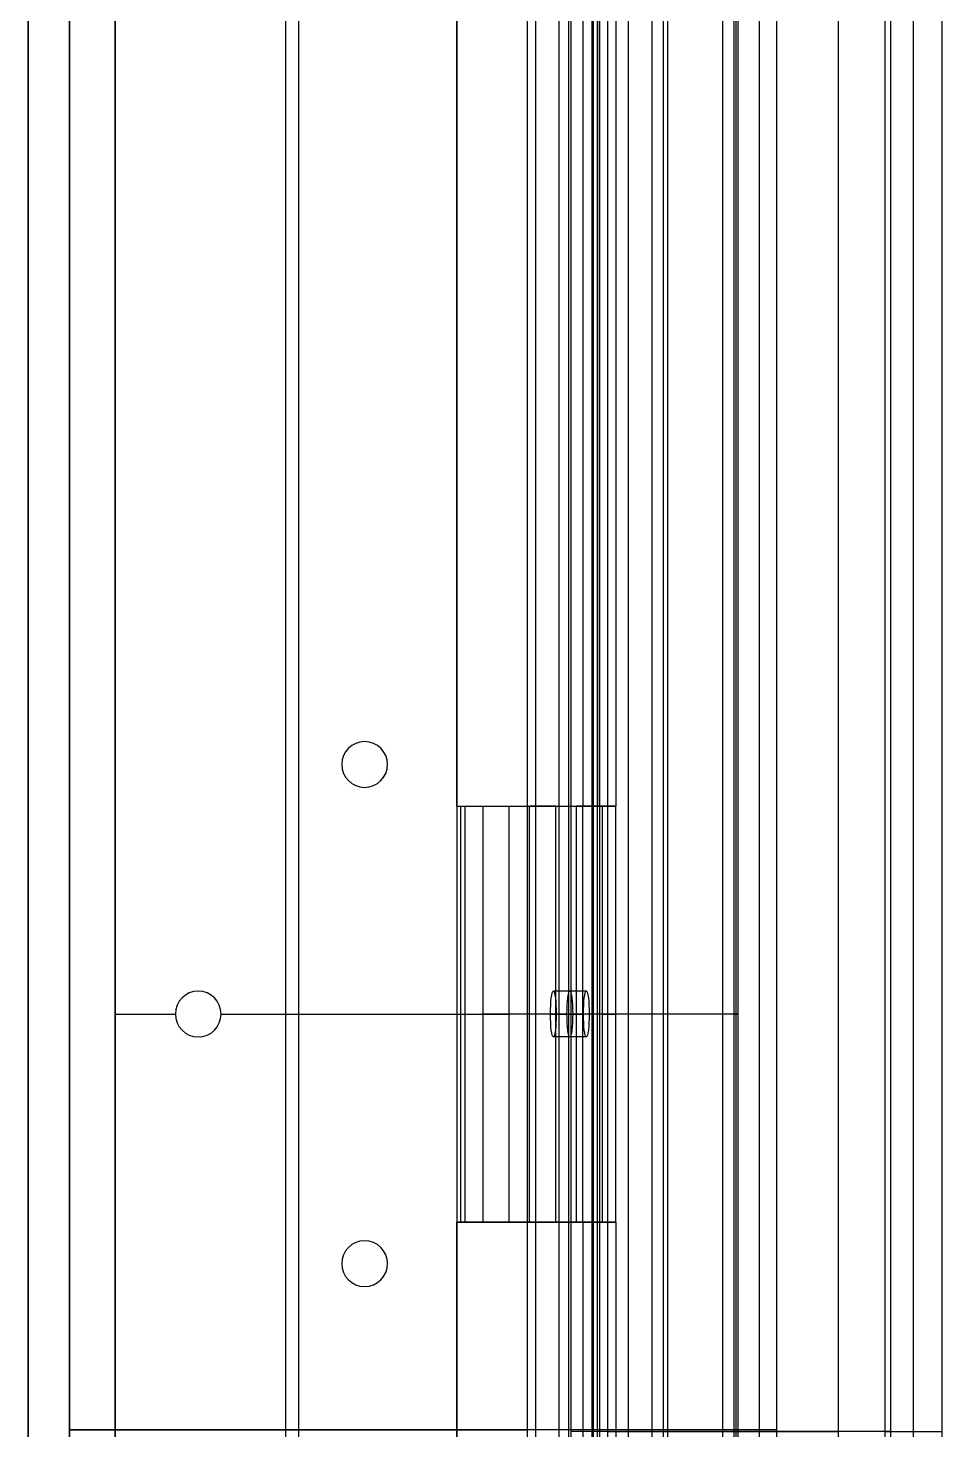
# Model space of a CAD drawing. Header units: millimetres. Extents: x -2814 to 2001, y -6772 to 1959.
# Drawn here: x -2263.2 to -2153.4, y -6435.4 to -6266.8 of the extents above; entities that cross this region are included whole.
import ezdxf

# ---------------------------------------------------------------- set-up
doc = ezdxf.new("R2010")
doc.units = ezdxf.units.MM
doc.header["$MEASUREMENT"] = 0
doc.layers.add('Domyślny', color=7, linetype='Continuous', true_color=0x000000)

# ---------------------------------------------------------------- blocks, each defined once
blk = doc.blocks.new('deska 2 siedziska awki Soft 02.412 SC')
at = {"layer": 'Domyślny'}
for p, q in [((5, 0), (1795, 0)), ((900, 0, 14), (900, 0, -14)), ((900, -5, -19), (900, -60, -19)), ((900, -60, 19), (900, -5, 19)), ((5, -32.5, -19), (1795, -32.5, -19)), ((5, -32.5, 19), (1795, -32.5, 19)), ((5, -60, -19), (1795, -60, -19)), ((900, -90, -9), (900, -60, 19)), ((5, -75, 5), (1795, -75, 5))]:
    blk.add_line(p, q, dxfattribs=at)
for points in [[(1795, 0, 14), (900, 0, 14), (5, 0, 14)], [(5, 0, -14), (900, 0, -14), (1795, 0, -14)], [(1795, -5, -19), (900, -5, -19), (5, -5, -19)], [(5, -5, 19), (900, -5, 19), (1795, -5, 19)], [(5, -60, 19), (900, -60, 19), (1795, -60, 19)], [(1795, -90, -9), (900, -90, -9), (5, -90, -9)]]:
    blk.add_open_spline(points, degree=2, dxfattribs=at)

msp = doc.modelspace()

# ---------------------------------------------------------------- linework, layer by layer
at = {"layer": 'Domyślny'}
for p, q in [((-2252.76, -6610.37, 232.14), (-2252.76, -6160.37, 232.14)), ((-2232.22, -6610.37, 234.14), (-2232.22, -6160.37, 234.14)), ((-2232.22, -6610.37, 230.14), (-2232.22, -6160.37, 230.14)), ((-2211.68, -6360.37, 232.14), (-2211.68, -6160.37, 232.14)), ((-2199.36, -6610.37, 188.75), (-2199.36, -6160.37, 188.75)), ((-2195.39, -6610.37, 188.25), (-2195.39, -6160.37, 188.25)), ((-2194.54, -6360.37, 210.99), (-2194.54, -6160.37, 210.99)), ((-2186.81, -6610.37, 156.25), (-2186.81, -6160.37, 156.25)), ((-2186.32, -6610.37, 160.22), (-2186.32, -6160.37, 160.22)), ((-2178.13, -6160.37, 157.18), (-2178.13, -6610.37, 157.18)), ((-2222.76, -6352.62, 230.14), (-2222.76, -6352.62, 234.14)), ((-2225.51, -6355.37, 234.14), (-2225.51, -6355.37, 230.14)), ((-2225.51, -6355.37, 230.14), (-2225.51, -6355.37, 234.14)), ((-2220.01, -6355.37, 230.14), (-2220.01, -6355.37, 234.14)), ((-2222.76, -6358.12, 230.14), (-2222.76, -6358.12, 234.14)), ((-2211.68, -6360.37, 234.14), (-2211.68, -6410.37, 234.14)), ((-2211.68, -6360.37, 230.14), (-2211.68, -6410.37, 230.14)), ((-2211.68, -6360.37, 231.81), (-2205.39, -6360.37, 231.02)), ((-2211.18, -6410.37, 230.11), (-2211.18, -6360.37, 230.11)), ((-2210.68, -6410.37, 234.07), (-2210.68, -6360.37, 234.07)), ((-2208.96, -6360.37, 229.07), (-2208.41, -6360.37, 233.44)), ((-2206.94, -6360.37, 229.82), (-2195.76, -6360.37, 215.42)), ((-2202.93, -6410.37, 221.39), (-2202.93, -6360.37, 221.39)), ((-2199.77, -6360.37, 223.84), (-2202.93, -6360.37, 221.39)), ((-2199.77, -6410.37, 223.84), (-2199.77, -6360.37, 223.84)), ((-2197.34, -6360.37, 214.19), (-2192.72, -6360.37, 213.61)), ((-2196.53, -6410.37, 211.24), (-2196.53, -6360.37, 211.24)), ((-2195.12, -6360.37, 211.06), (-2194.45, -6360.37, 216.44)), ((-2192.56, -6410.37, 210.74), (-2192.56, -6360.37, 210.74)), ((-2242.76, -6382.62, 230.14), (-2242.76, -6382.62, 234.14)), ((-2196.1, -6382.62, 182.62), (-2200.07, -6382.62, 183.12)), ((-2252.76, -6385.37, 234.14), (-2245.51, -6385.37, 234.14)), ((-2252.76, -6385.37, 230.14), (-2245.51, -6385.37, 230.14)), ((-2252.76, -6385.37, 230.14), (-2252.76, -6385.37, 234.14)), ((-2245.51, -6385.37, 234.14), (-2245.51, -6385.37, 230.14)), ((-2240.01, -6385.37, 230.14), (-2240.01, -6385.37, 234.14)), ((-2240.01, -6385.37, 234.14), (-2211.68, -6385.37, 234.14)), ((-2240.01, -6385.37, 230.14), (-2211.68, -6385.37, 230.14)), ((-2197.34, -6385.37, 214.19), (-2208.52, -6385.37, 228.59)), ((-2194.18, -6385.37, 216.65), (-2205.36, -6385.37, 231.04)), ((-2200.41, -6385.37, 180.39), (-2202.19, -6385.37, 166.25)), ((-2200.41, -6385.37, 180.39), (-2196.44, -6385.37, 179.89)), ((-2195.75, -6385.37, 185.35), (-2199.72, -6385.37, 185.85)), ((-2196.53, -6385.37, 211.24), (-2199.72, -6385.37, 185.85)), ((-2196.44, -6385.37, 179.89), (-2198.22, -6385.37, 165.75)), ((-2192.56, -6385.37, 210.74), (-2195.75, -6385.37, 185.35)), ((-2178.38, -6385.37, 155.19), (-2195.25, -6385.37, 157.32)), ((-2177.88, -6385.37, 159.16), (-2194.75, -6385.37, 161.28)), ((-2178.38, -6385.37, 155.19), (-2177.88, -6385.37, 159.16)), ((-2242.76, -6388.12, 230.14), (-2242.76, -6388.12, 234.14)), ((-2196.1, -6388.12, 182.62), (-2200.07, -6388.12, 183.12)), ((-2205.39, -6410.37, 231.02), (-2211.68, -6410.37, 231.81)), ((-2211.68, -6410.37, 232.14), (-2211.68, -6610.37, 232.14)), ((-2208.96, -6410.37, 229.07), (-2208.41, -6410.37, 233.44)), ((-2206.94, -6410.37, 229.82), (-2195.76, -6410.37, 215.42)), ((-2202.93, -6410.37, 221.39), (-2199.77, -6410.37, 223.84)), ((-2192.72, -6410.37, 213.61), (-2197.34, -6410.37, 214.19)), ((-2195.12, -6410.37, 211.06), (-2194.45, -6410.37, 216.44)), ((-2194.54, -6410.37, 210.99), (-2194.54, -6610.37, 210.99)), ((-2222.76, -6412.62, 230.14), (-2222.76, -6412.62, 234.14)), ((-2225.51, -6415.37, 234.14), (-2225.51, -6415.37, 230.14)), ((-2225.51, -6415.37, 230.14), (-2225.51, -6415.37, 234.14)), ((-2220.01, -6415.37, 230.14), (-2220.01, -6415.37, 234.14)), ((-2222.76, -6418.12, 230.14), (-2222.76, -6418.12, 234.14))]:
    msp.add_line(p, q, dxfattribs=at)
for centre, start, end in [((-2222.76, -6355.37, 230.14), 0, 180), ((-2222.76, -6355.37, 234.14), 0, 180), ((-2222.76, -6355.37, 232.14), 0, 180), ((-2222.76, -6355.37, 230.14), 180, 0), ((-2222.76, -6355.37, 234.14), 180, 0), ((-2222.76, -6355.37, 232.14), 180, 0), ((-2242.76, -6385.37, 230.14), 0, 180), ((-2242.76, -6385.37, 234.14), 0, 180), ((-2242.76, -6385.37, 232.14), 0, 180), ((-2242.76, -6385.37, 230.14), 180, 0), ((-2242.76, -6385.37, 234.14), 180, 0), ((-2242.76, -6385.37, 232.14), 180, 0), ((-2222.76, -6415.37, 230.14), 0, 180), ((-2222.76, -6415.37, 234.14), 0, 180), ((-2222.76, -6415.37, 232.14), 0, 180), ((-2222.76, -6415.37, 230.14), 180, 0), ((-2222.76, -6415.37, 234.14), 180, 0), ((-2222.76, -6415.37, 232.14), 180, 0)]:
    msp.add_arc(centre, 2.75, start, end, dxfattribs=at)
at = {"layer": 'Domyślny', "extrusion": (5.44389e-15, 1, 1.17481e-14)}
msp.add_arc((2211.68, 226.14, -6360.37), 8, 90, 142.1709, dxfattribs=at)
at = {"layer": 'Domyślny', "extrusion": (1.85963e-16, 1, -2.39491e-16)}
msp.add_arc((2211.68, 226.14, -6360.37), 4, 90, 142.1709, dxfattribs=at)
at = {"layer": 'Domyślny', "extrusion": (2.86971e-16, 1, 2.28093e-15)}
msp.add_arc((2200.5, 211.74, -6360.37), 4, 142.1709, 187.1709, dxfattribs=at)
at = {"layer": 'Domyślny', "extrusion": (7.03512e-15, 1, 3.02142e-15)}
msp.add_arc((2200.5, 211.74, -6360.37), 8, 142.1709, 187.1709, dxfattribs=at)
at = {"layer": 'Domyślny', "extrusion": (0.992178, -1.23348e-15, -0.124829)}
msp.add_arc((-6385.37, -92.95, -2205.72), 2.75, 270, 90, dxfattribs=at)
at = {"layer": 'Domyślny', "extrusion": (0.992178, 0, -0.124829)}
for start, end in [(270, 90), (90, 270)]:
    msp.add_arc((-6385.37, -92.95, -2203.72), 2.75, start, end, dxfattribs=at)
at = {"layer": 'Domyślny', "extrusion": (0.992178, 5.8411e-17, -0.124829)}
for start, end in [(270, 90), (90, 270)]:
    msp.add_arc((-6385.37, -92.95, -2201.72), 2.75, start, end, dxfattribs=at)
at = {"layer": 'Domyślny', "extrusion": (0, 1, 0)}
for centre, radius, start, end in [((2211.68, 226.14, -6385.37), 8, 90, 142.1709), ((2211.68, 226.14, -6385.37), 4, 90, 142.1709), ((2194.25, 165.25, -6385.37), 8, 277.1709, 7.1709), ((2194.25, 165.25, -6385.37), 4, 277.1709, 7.1709), ((2200.5, 211.74, -6385.37), 4, 142.1709, 187.1709), ((2200.5, 211.74, -6385.37), 8, 142.1709, 187.1709)]:
    msp.add_arc(centre, radius, start, end, dxfattribs=at)
at = {"layer": 'Domyślny', "extrusion": (0.992178, 1.35031e-15, -0.124829)}
msp.add_arc((-6385.37, -92.95, -2205.72), 2.75, 90, 270, dxfattribs=at)
at = {"layer": 'Domyślny', "extrusion": (1.21019e-17, 1, 0)}
msp.add_arc((2211.68, 226.14, -6410.37), 8, 90, 142.1709, dxfattribs=at)
at = {"layer": 'Domyślny', "extrusion": (1.98566e-16, 1, 0)}
msp.add_arc((2211.68, 226.14, -6410.37), 4, 90, 142.1709, dxfattribs=at)
at = {"layer": 'Domyślny', "extrusion": (-6.33764e-16, 1, 8.16187e-16)}
msp.add_arc((2200.5, 211.74, -6410.37), 4, 142.1709, 187.1709, dxfattribs=at)
at = {"layer": 'Domyślny', "extrusion": (-1.10886e-15, 1, -1.53566e-15)}
msp.add_arc((2200.5, 211.74, -6410.37), 8, 142.1709, 187.1709, dxfattribs=at)
at = {"layer": 'Domyślny'}
for points in [[(-2252.76, -6160.37, 234.14), (-2252.76, -6385.37, 234.14), (-2252.76, -6610.37, 234.14)], [(-2252.76, -6160.37, 230.14), (-2252.76, -6385.37, 230.14), (-2252.76, -6610.37, 230.14)], [(-2211.68, -6360.37, 230.14), (-2211.68, -6260.37, 230.14), (-2211.68, -6160.37, 230.14)], [(-2211.68, -6160.37, 234.14), (-2211.68, -6260.37, 234.14), (-2211.68, -6360.37, 234.14)], [(-2202.19, -6610.37, 166.25), (-2202.19, -6385.37, 166.25), (-2202.19, -6160.37, 166.25)], [(-2198.22, -6610.37, 165.75), (-2198.22, -6385.37, 165.75), (-2198.22, -6160.37, 165.75)], [(-2196.53, -6160.37, 211.24), (-2196.53, -6260.37, 211.24), (-2196.53, -6360.37, 211.24)], [(-2195.25, -6610.37, 157.32), (-2195.25, -6385.37, 157.32), (-2195.25, -6160.37, 157.32)], [(-2194.75, -6610.37, 161.28), (-2194.75, -6385.37, 161.28), (-2194.75, -6160.37, 161.28)], [(-2192.56, -6160.37, 210.74), (-2192.56, -6260.37, 210.74), (-2192.56, -6360.37, 210.74)], [(-2178.38, -6160.37, 155.19), (-2178.38, -6385.37, 155.19), (-2178.38, -6610.37, 155.19)], [(-2177.88, -6160.37, 159.16), (-2177.88, -6385.37, 159.16), (-2177.88, -6610.37, 159.16)], [(-2211.68, -6360.37, 234.14), (-2211.68, -6360.37, 232.14), (-2211.68, -6360.37, 230.14)], [(-2208.52, -6410.37, 228.59), (-2208.52, -6385.37, 228.59), (-2208.52, -6360.37, 228.59)], [(-2208.52, -6360.37, 228.59), (-2202.93, -6360.37, 221.39), (-2197.34, -6360.37, 214.19)], [(-2208.52, -6360.37, 228.59), (-2206.94, -6360.37, 229.82), (-2205.36, -6360.37, 231.04)], [(-2205.36, -6360.37, 231.04), (-2199.77, -6360.37, 223.84), (-2194.18, -6360.37, 216.65)], [(-2205.36, -6410.37, 231.04), (-2205.36, -6385.37, 231.04), (-2205.36, -6360.37, 231.04)], [(-2197.34, -6360.37, 214.19), (-2197.34, -6385.37, 214.19), (-2197.34, -6410.37, 214.19)], [(-2194.18, -6360.37, 216.65), (-2195.76, -6360.37, 215.42), (-2197.34, -6360.37, 214.19)], [(-2192.56, -6360.37, 210.74), (-2194.54, -6360.37, 210.99), (-2196.53, -6360.37, 211.24)], [(-2194.18, -6360.37, 216.65), (-2194.18, -6385.37, 216.65), (-2194.18, -6410.37, 216.65)], [(-2211.68, -6410.37, 230.14), (-2211.68, -6410.37, 232.14), (-2211.68, -6410.37, 234.14)], [(-2211.68, -6610.37, 234.14), (-2211.68, -6510.37, 234.14), (-2211.68, -6410.37, 234.14)], [(-2211.68, -6610.37, 230.14), (-2211.68, -6510.37, 230.14), (-2211.68, -6410.37, 230.14)], [(-2197.34, -6410.37, 214.19), (-2202.93, -6410.37, 221.39), (-2208.52, -6410.37, 228.59)], [(-2205.36, -6410.37, 231.04), (-2206.94, -6410.37, 229.82), (-2208.52, -6410.37, 228.59)], [(-2194.18, -6410.37, 216.65), (-2199.77, -6410.37, 223.84), (-2205.36, -6410.37, 231.04)], [(-2197.34, -6410.37, 214.19), (-2195.76, -6410.37, 215.42), (-2194.18, -6410.37, 216.65)], [(-2196.53, -6410.37, 211.24), (-2196.53, -6510.37, 211.24), (-2196.53, -6610.37, 211.24)], [(-2196.53, -6410.37, 211.24), (-2194.54, -6410.37, 210.99), (-2192.56, -6410.37, 210.74)], [(-2192.56, -6410.37, 210.74), (-2192.56, -6510.37, 210.74), (-2192.56, -6610.37, 210.74)]]:
    msp.add_open_spline(points, degree=2, dxfattribs=at)

# ---------------------------------------------------------------- block references
at = {"layer": 'Domyślny', "extrusion": (-1.66533e-15, 2.82325e-16, -1), "xscale": 0.3611111111111105, "rotation": 270}
msp.add_blockref('deska 2 siedziska awki Soft 02.412 SC', (2263.22, -6110.37, -253.14), dxfattribs=at)
at = {"layer": 'Domyślny', "extrusion": (-0.992178, 9.83643e-18, 0.124829), "xscale": 0.361111111111111, "rotation": 180}
msp.add_blockref('deska 2 siedziska awki Soft 02.412 SC', (6760.56, -113.66, 2182.57), dxfattribs=at)

doc.saveas('drawing.dxf')
